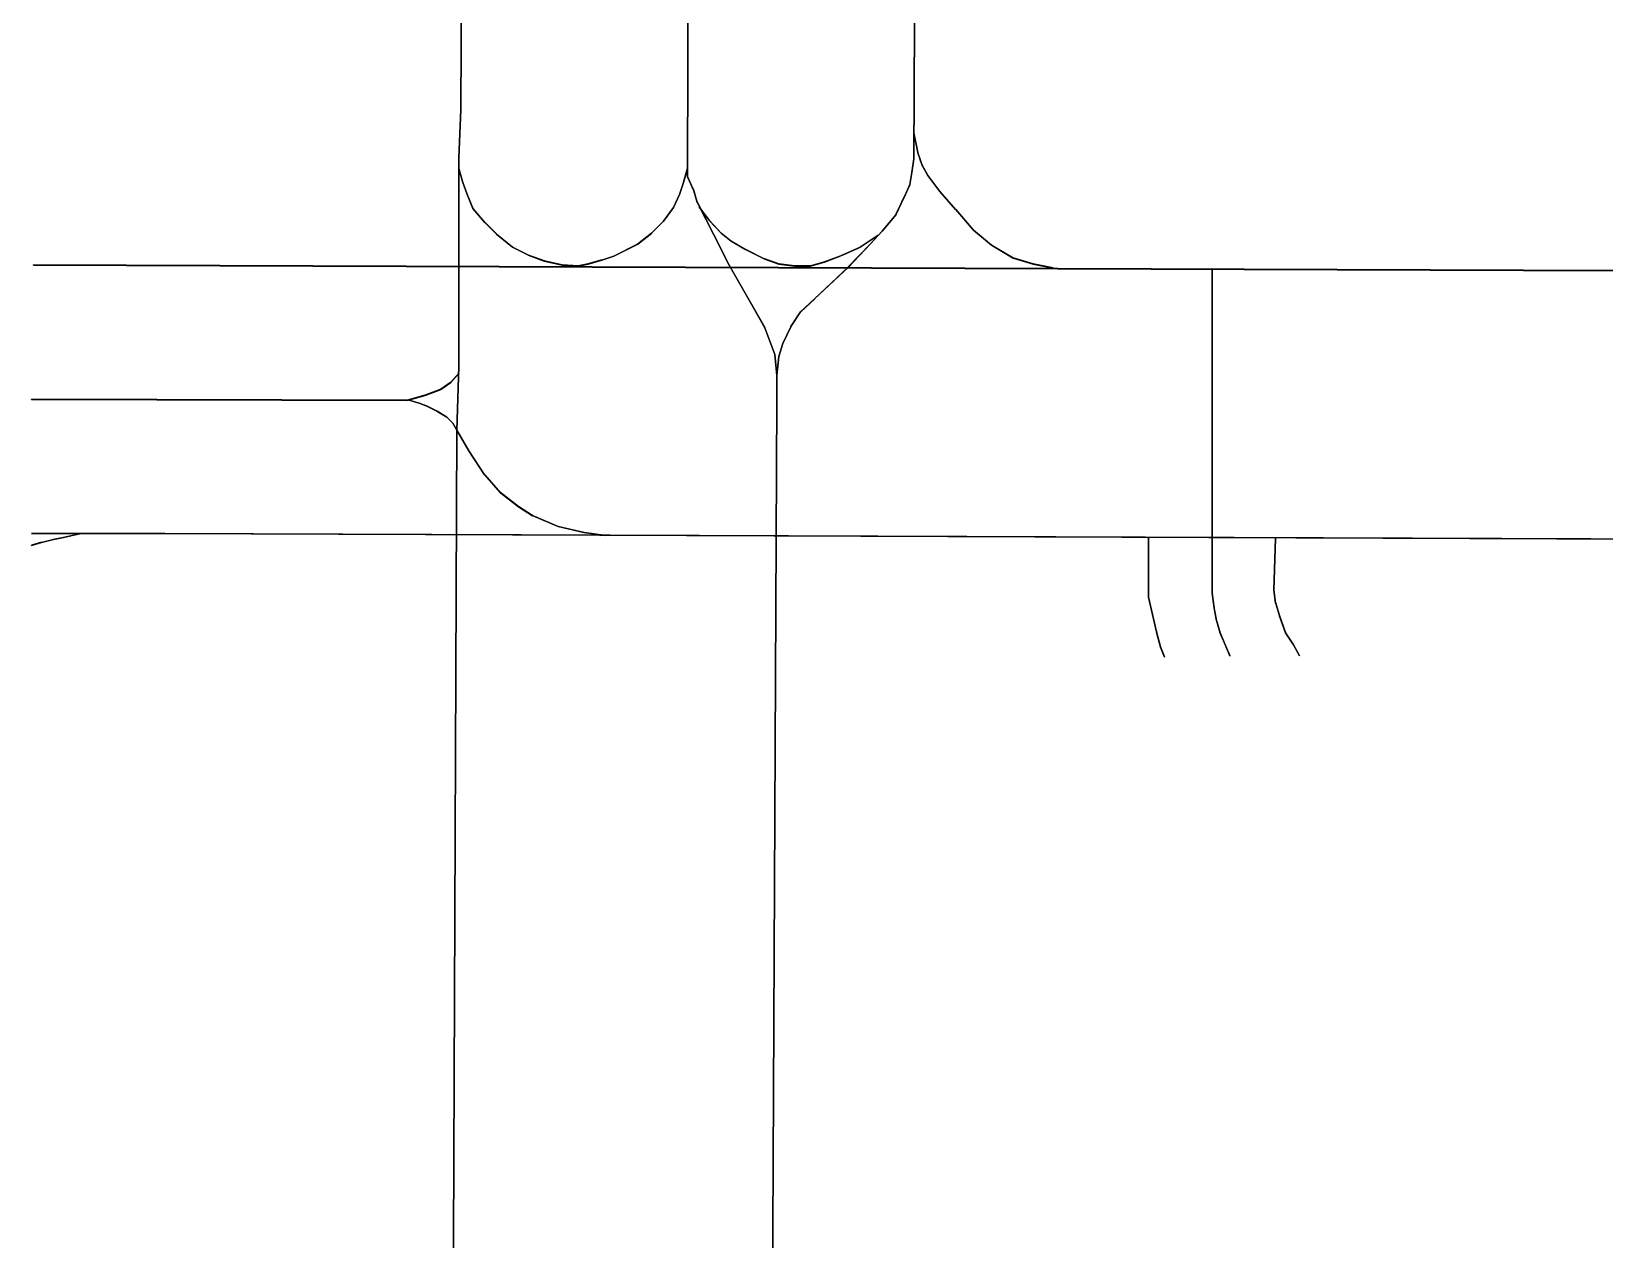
# Model space of a CAD drawing. Extents: x -291248544 to -291003570, y 98625193 to 98746984.
# Drawn here: x -291151360 to -291133244, y 98719171 to 98733077 of the extents above; entities that cross this region are included whole.
import ezdxf

# ---------------------------------------------------------------- set-up
doc = ezdxf.new("R2010")
doc.units = 0

msp = doc.modelspace()

# ---------------------------------------------------------------- linework, layer by layer
at = {"layer": 'mg_to_dxf', "color": 2}
for points in [[(-291146347.05, 98745803.33), (-291146348.04, 98745804.34), (-291146416.71, 98732173.44), (-291146415.71, 98732174.42)], [(-291146415.71, 98732174.42), (-291146414.71, 98732173.4), (-291146346.04, 98745804.33), (-291146347.05, 98745803.33)], [(-291143760.68, 98745757.56), (-291143761.68, 98745758.56), (-291143807.46, 98731498.22), (-291143806.46, 98731499.22)], [(-291143806.46, 98731499.22), (-291143805.46, 98731498.22), (-291143759.68, 98745758.55), (-291143760.68, 98745757.56)], [(-291141128.54, 98745631.67), (-291141129.54, 98745632.67), (-291141198.21, 98731612.73), (-291141197.2, 98731613.66)], [(-291141197.2, 98731613.66), (-291141196.21, 98731612.58), (-291141127.54, 98745632.67), (-291141128.54, 98745631.67)], [(-291146415.73, 98732173.42), (-291146416.69, 98732174.44), (-291146439.62, 98731624.12), (-291146438.58, 98731625.1)], [(-291146438.58, 98731625.1), (-291146437.62, 98731624.08), (-291146414.69, 98732174.4), (-291146415.73, 98732173.42)], [(-291146415.71, 98732174.42), (-291146416.71, 98732173.44), (-291146414.71, 98732173.4), (-291146415.71, 98732174.42)], [(-291146415.73, 98732173.42), (-291146414.69, 98732174.4), (-291146416.69, 98732174.44), (-291146415.73, 98732173.42)], [(-291141197.11, 98731910.22), (-291141196.32, 98731911.39), (-291141198.28, 98731911), (-291141197.11, 98731910.22)], [(-291141197.11, 98731910.22), (-291141198.28, 98731911), (-291141152.3, 98731681.08), (-291141151.53, 98731682.31)], [(-291141151.53, 98731682.31), (-291141150.36, 98731681.59), (-291141196.32, 98731911.39), (-291141197.11, 98731910.22)], [(-291146438.58, 98731625.1), (-291146439.62, 98731624.12), (-291146437.62, 98731624.08), (-291146438.58, 98731625.1)], [(-291146438.6, 98731624.1), (-291146439.6, 98731625.12), (-291146439.6, 98729220.86), (-291146438.6, 98729221.84)], [(-291146438.6, 98731624.1), (-291146437.6, 98731625.08), (-291146439.6, 98731625.12), (-291146438.6, 98731624.1)], [(-291146438.6, 98729221.84), (-291146437.6, 98729220.83), (-291146437.6, 98731625.08), (-291146438.6, 98731624.1)], [(-291141151.27, 98731681.35), (-291141150.62, 98731682.56), (-291141152.56, 98731682.04), (-291141151.27, 98731681.35)], [(-291141151.27, 98731681.35), (-291141152.56, 98731682.04), (-291141129.33, 98731612.37), (-291141128.7, 98731613.63)], [(-291141151.53, 98731682.31), (-291141152.3, 98731681.08), (-291141150.36, 98731681.59), (-291141151.53, 98731682.31)], [(-291141128.7, 98731613.63), (-291141127.43, 98731613), (-291141150.62, 98731682.56), (-291141151.27, 98731681.35)], [(-291146438.46, 98731498.24), (-291146437.77, 98731499.47), (-291146439.7, 98731498.92), (-291146438.46, 98731498.24)], [(-291146438.46, 98731498.24), (-291146439.7, 98731498.92), (-291146393.64, 98731337.71), (-291146392.96, 98731338.98)], [(-291146392.96, 98731338.98), (-291146391.73, 98731338.33), (-291146437.77, 98731499.47), (-291146438.46, 98731498.24)], [(-291143806.59, 98731498.24), (-291143807.28, 98731499.47), (-291143853.33, 98731338.32), (-291143852.1, 98731338.98)], [(-291143852.1, 98731338.98), (-291143851.42, 98731337.72), (-291143805.36, 98731498.92), (-291143806.59, 98731498.24)], [(-291143806.46, 98731499.22), (-291143807.46, 98731498.22), (-291143805.46, 98731498.22), (-291143806.46, 98731499.22)], [(-291143806.46, 98731498.22), (-291143807.46, 98731499.22), (-291143807.46, 98731406.43), (-291143806.46, 98731407.68)], [(-291143806.46, 98731498.22), (-291143805.46, 98731499.22), (-291143807.46, 98731499.22), (-291143806.46, 98731498.22)], [(-291143806.59, 98731498.24), (-291143805.36, 98731498.92), (-291143807.28, 98731499.47), (-291143806.59, 98731498.24)], [(-291143806.46, 98731407.68), (-291143805.46, 98731406.87), (-291143805.46, 98731499.22), (-291143806.46, 98731498.22)], [(-291141220.17, 98731452.45), (-291141221, 98731453.59), (-291141244.03, 98731315.41), (-291141242.9, 98731316.11)], [(-291141242.9, 98731316.11), (-291141242.1, 98731314.82), (-291141219.02, 98731453.28), (-291141220.17, 98731452.45)], [(-291141197.28, 98731612.66), (-291141198.13, 98731613.73), (-291141221.15, 98731452.6), (-291141220.02, 98731453.44)], [(-291141220.02, 98731453.44), (-291141221.15, 98731452.6), (-291141219.18, 98731452.29), (-291141220.02, 98731453.44)], [(-291141220.17, 98731452.45), (-291141219.02, 98731453.28), (-291141221, 98731453.59), (-291141220.17, 98731452.45)], [(-291141220.02, 98731453.44), (-291141219.18, 98731452.29), (-291141196.13, 98731613.58), (-291141197.28, 98731612.66)], [(-291141197.2, 98731613.66), (-291141198.21, 98731612.73), (-291141196.21, 98731612.58), (-291141197.2, 98731613.66)], [(-291141197.28, 98731612.66), (-291141196.13, 98731613.58), (-291141198.13, 98731613.73), (-291141197.28, 98731612.66)], [(-291141128.38, 98731612.68), (-291141127.75, 98731613.95), (-291141129.65, 98731613.32), (-291141128.38, 98731612.68)], [(-291141128.38, 98731612.68), (-291141129.65, 98731613.32), (-291141106.41, 98731543.62), (-291141105.81, 98731544.97)], [(-291141128.7, 98731613.63), (-291141129.33, 98731612.37), (-291141127.43, 98731613), (-291141128.7, 98731613.63)], [(-291141105.81, 98731544.97), (-291141104.57, 98731544.42), (-291141127.75, 98731613.95), (-291141128.38, 98731612.68)], [(-291141105.41, 98731544.05), (-291141104.97, 98731545.34), (-291141106.81, 98731544.53), (-291141105.41, 98731544.05)], [(-291141105.41, 98731544.05), (-291141106.81, 98731544.53), (-291141037.59, 98731417.63), (-291141037.23, 98731419.05)], [(-291141105.81, 98731544.97), (-291141106.41, 98731543.62), (-291141104.57, 98731544.42), (-291141105.81, 98731544.97)], [(-291141037.23, 98731419.05), (-291141035.9, 98731418.71), (-291141104.97, 98731545.34), (-291141105.41, 98731544.05)], [(-291146392.65, 98731338.03), (-291146392.04, 98731339.28), (-291146393.95, 98731338.66), (-291146392.65, 98731338.03)], [(-291146392.65, 98731338.03), (-291146393.95, 98731338.66), (-291146347.81, 98731211.79), (-291146347.22, 98731213.09)], [(-291146392.96, 98731338.98), (-291146393.64, 98731337.71), (-291146391.73, 98731338.33), (-291146392.96, 98731338.98)], [(-291146347.22, 98731213.09), (-291146345.94, 98731212.5), (-291146392.04, 98731339.28), (-291146392.65, 98731338.03)], [(-291143852.39, 98731338.03), (-291143853.03, 98731339.27), (-291143899.1, 98731201.07), (-291143897.85, 98731201.65)], [(-291143897.85, 98731201.65), (-291143897.24, 98731200.33), (-291143851.12, 98731338.68), (-291143852.39, 98731338.03)], [(-291143852.1, 98731338.98), (-291143853.33, 98731338.32), (-291143851.42, 98731337.72), (-291143852.1, 98731338.98)], [(-291143852.39, 98731338.03), (-291143851.12, 98731338.68), (-291143853.03, 98731339.27), (-291143852.39, 98731338.03)], [(-291143806.24, 98731406.7), (-291143805.67, 98731407.85), (-291143807.67, 98731407.41), (-291143806.24, 98731406.7)], [(-291143806.24, 98731406.7), (-291143807.67, 98731407.41), (-291143738.52, 98731257.58), (-291143738, 98731258.85)], [(-291143806.46, 98731407.68), (-291143807.46, 98731406.43), (-291143805.46, 98731406.87), (-291143806.46, 98731407.68)], [(-291143738, 98731258.85), (-291143736.65, 98731258.3), (-291143805.67, 98731407.85), (-291143806.24, 98731406.7)], [(-291143737.65, 98731257.91), (-291143737, 98731259.23), (-291143738.88, 98731258.51), (-291143737.65, 98731257.91)], [(-291143737.65, 98731257.91), (-291143738.88, 98731258.51), (-291143692.8, 98731108.76), (-291143692.16, 98731110.1)], [(-291143738, 98731258.85), (-291143738.52, 98731257.58), (-291143736.65, 98731258.3), (-291143738, 98731258.85)], [(-291143692.16, 98731110.1), (-291143690.94, 98731109.52), (-291143737, 98731259.23), (-291143737.65, 98731257.91)], [(-291141243.19, 98731315.15), (-291141243.73, 98731316.37), (-291141312.76, 98731166.81), (-291141311.44, 98731167.29)], [(-291141311.44, 98731167.29), (-291141310.95, 98731165.96), (-291141241.81, 98731315.77), (-291141243.19, 98731315.15)], [(-291141242.9, 98731316.11), (-291141244.03, 98731315.41), (-291141242.1, 98731314.82), (-291141242.9, 98731316.11)], [(-291141243.19, 98731315.15), (-291141241.81, 98731315.77), (-291141243.73, 98731316.37), (-291141243.19, 98731315.15)], [(-291141036.69, 98731418.21), (-291141036.44, 98731419.55), (-291141038.13, 98731418.47), (-291141036.69, 98731418.21)], [(-291141036.69, 98731418.21), (-291141038.13, 98731418.47), (-291140900.13, 98731234.47), (-291140899.96, 98731235.9)], [(-291141037.23, 98731419.05), (-291141037.59, 98731417.63), (-291141035.9, 98731418.71), (-291141037.23, 98731419.05)], [(-291140899.96, 98731235.9), (-291140898.58, 98731235.74), (-291141036.44, 98731419.55), (-291141036.69, 98731418.21)], [(-291146346.86, 98731212.15), (-291146346.3, 98731213.44), (-291146348.17, 98731212.72), (-291146346.86, 98731212.15)], [(-291146346.86, 98731212.15), (-291146348.17, 98731212.72), (-291146279.06, 98731039.96), (-291146278.57, 98731041.43)], [(-291146347.22, 98731213.09), (-291146347.81, 98731211.79), (-291146345.94, 98731212.5), (-291146347.22, 98731213.09)], [(-291146278.57, 98731041.43), (-291146277.33, 98731041.01), (-291146346.3, 98731213.44), (-291146346.86, 98731212.15)], [(-291143898.22, 98731200.72), (-291143898.73, 98731202), (-291143967.75, 98731052.45), (-291143966.46, 98731052.85)], [(-291143966.46, 98731052.85), (-291143966.02, 98731051.44), (-291143896.87, 98731201.26), (-291143898.22, 98731200.72)], [(-291143897.85, 98731201.65), (-291143899.1, 98731201.07), (-291143897.24, 98731200.33), (-291143897.85, 98731201.65)], [(-291143898.22, 98731200.72), (-291143896.87, 98731201.26), (-291143898.73, 98731202), (-291143898.22, 98731200.72)], [(-291143691.79, 98731109.17), (-291143691.31, 98731110.44), (-291143693.17, 98731109.69), (-291143691.79, 98731109.17)], [(-291143691.79, 98731109.17), (-291143693.17, 98731109.69), (-291143326.46, 98730387.72), (-291143326.03, 98730389.09)], [(-291143692.16, 98731110.1), (-291143692.8, 98731108.76), (-291143690.94, 98731109.52), (-291143692.16, 98731110.1)], [(-291143326.03, 98730389.09), (-291143324.7, 98730388.67), (-291143691.31, 98731110.44), (-291143691.79, 98731109.17)], [(-291141311.86, 98731166.39), (-291141312.34, 98731167.71), (-291141404.26, 98730972.37), (-291141402.98, 98730972.75)], [(-291141402.98, 98730972.75), (-291141402.56, 98730971.3), (-291141310.53, 98731166.87), (-291141311.86, 98731166.39)], [(-291141311.44, 98731167.29), (-291141312.76, 98731166.81), (-291141310.95, 98731165.96), (-291141311.44, 98731167.29)], [(-291141311.86, 98731166.39), (-291141310.53, 98731166.87), (-291141312.34, 98731167.71), (-291141311.86, 98731166.39)], [(-291140899.33, 98731235.13), (-291140899.22, 98731236.51), (-291140900.77, 98731235.24), (-291140899.33, 98731235.13)], [(-291140899.33, 98731235.13), (-291140900.77, 98731235.24), (-291140716.97, 98731028.48), (-291140716.88, 98731029.88)], [(-291140899.96, 98731235.9), (-291140900.13, 98731234.47), (-291140898.58, 98731235.74), (-291140899.96, 98731235.9)], [(-291140716.88, 98731029.88), (-291140715.47, 98731029.79), (-291140899.22, 98731236.51), (-291140899.33, 98731235.13)], [(-291146278.05, 98731040.57), (-291146277.84, 98731041.86), (-291146279.58, 98731040.81), (-291146278.05, 98731040.57)], [(-291146278.05, 98731040.57), (-291146279.58, 98731040.81), (-291146141.46, 98730879.68), (-291146141.38, 98730881.12)], [(-291146278.57, 98731041.43), (-291146279.06, 98731039.96), (-291146277.33, 98731041.01), (-291146278.57, 98731041.43)], [(-291146141.38, 98730881.12), (-291146139.99, 98730881.04), (-291146277.84, 98731041.86), (-291146278.05, 98731040.57)], [(-291144081.47, 98730891.83), (-291144081.53, 98730893.18), (-291144219.46, 98730755.25), (-291144218.09, 98730755.21)], [(-291144218.09, 98730755.21), (-291144218.13, 98730753.75), (-291144080, 98730891.89), (-291144081.47, 98730891.83)], [(-291143966.97, 98731051.99), (-291143967.25, 98731053.31), (-291144082.17, 98730892.42), (-291144080.82, 98730892.59)], [(-291144080.82, 98730892.59), (-291144082.17, 98730892.42), (-291144080.64, 98730891.12), (-291144080.82, 98730892.59)], [(-291144081.47, 98730891.83), (-291144080, 98730891.89), (-291144081.53, 98730893.18), (-291144081.47, 98730891.83)], [(-291144080.82, 98730892.59), (-291144080.64, 98730891.12), (-291143965.51, 98731052.3), (-291143966.97, 98731051.99)], [(-291143966.46, 98731052.85), (-291143967.75, 98731052.45), (-291143966.02, 98731051.44), (-291143966.46, 98731052.85)], [(-291143966.97, 98731051.99), (-291143965.51, 98731052.3), (-291143967.25, 98731053.31), (-291143966.97, 98731051.99)], [(-291143668.82, 98731052), (-291143668.64, 98731053.4), (-291143670.23, 98731052.19), (-291143668.82, 98731052)], [(-291143668.82, 98731052), (-291143670.23, 98731052.19), (-291143555.15, 98730902.58), (-291143554.99, 98730904.02)], [(-291143554.99, 98730904.02), (-291143553.62, 98730903.87), (-291143668.64, 98731053.4), (-291143668.82, 98731052)], [(-291143554.35, 98730903.26), (-291143554.26, 98730904.64), (-291143555.79, 98730903.35), (-291143554.35, 98730903.26)], [(-291143554.35, 98730903.26), (-291143555.79, 98730903.35), (-291143417.7, 98730753.75), (-291143417.7, 98730755.22)], [(-291143554.99, 98730904.02), (-291143555.15, 98730902.58), (-291143553.62, 98730903.87), (-291143554.99, 98730904.02)], [(-291143417.7, 98730755.22), (-291143416.33, 98730755.22), (-291143554.26, 98730904.64), (-291143554.35, 98730903.26)], [(-291141403.52, 98730971.9), (-291141403.73, 98730973.22), (-291141564.49, 98730778.01), (-291141563.1, 98730778.13)], [(-291141563.1, 98730778.13), (-291141562.98, 98730776.7), (-291141402.03, 98730972.14), (-291141403.52, 98730971.9)], [(-291141402.98, 98730972.75), (-291141404.26, 98730972.37), (-291141402.56, 98730971.3), (-291141402.98, 98730972.75)], [(-291141403.52, 98730971.9), (-291141402.03, 98730972.14), (-291141403.73, 98730973.22), (-291141403.52, 98730971.9)], [(-291140716.23, 98731029.13), (-291140716.12, 98731030.55), (-291140717.63, 98731029.23), (-291140716.23, 98731029.13)], [(-291140716.23, 98731029.13), (-291140717.63, 98731029.23), (-291140510.94, 98730788.09), (-291140510.89, 98730789.57)], [(-291140716.88, 98731029.88), (-291140716.97, 98731028.48), (-291140715.47, 98731029.79), (-291140716.88, 98731029.88)], [(-291140510.89, 98730789.57), (-291140509.53, 98730789.52), (-291140716.12, 98731030.55), (-291140716.23, 98731029.13)], [(-291146140.7, 98730880.38), (-291146140.67, 98730881.77), (-291146142.14, 98730880.41), (-291146140.7, 98730880.38)], [(-291146140.7, 98730880.38), (-291146142.14, 98730880.41), (-291146004.04, 98730742.31), (-291146004.08, 98730743.76)], [(-291146141.38, 98730881.12), (-291146141.46, 98730879.68), (-291146139.99, 98730881.04), (-291146141.38, 98730881.12)], [(-291146004.08, 98730743.76), (-291146002.7, 98730743.8), (-291146140.67, 98730881.77), (-291146140.7, 98730880.38)], [(-291146003.33, 98730743.09), (-291146003.44, 98730744.47), (-291146004.78, 98730742.98), (-291146003.33, 98730743.09)], [(-291146003.33, 98730743.09), (-291146004.78, 98730742.98), (-291145820.77, 98730593.47), (-291145821.01, 98730594.95)], [(-291146004.08, 98730743.76), (-291146004.04, 98730742.31), (-291146002.7, 98730743.8), (-291146004.08, 98730743.76)], [(-291145821.01, 98730594.95), (-291145819.68, 98730595.16), (-291146003.44, 98730744.47), (-291146003.33, 98730743.09)], [(-291144218.84, 98730754.54), (-291144218.72, 98730755.91), (-291144379.6, 98730629.51), (-291144378.27, 98730629.28)], [(-291144378.27, 98730629.28), (-291144378.52, 98730627.81), (-291144217.39, 98730754.41), (-291144218.84, 98730754.54)], [(-291144218.09, 98730755.21), (-291144219.46, 98730755.25), (-291144218.13, 98730753.75), (-291144218.09, 98730755.21)], [(-291144218.84, 98730754.54), (-291144217.39, 98730754.41), (-291144218.72, 98730755.91), (-291144218.84, 98730754.54)], [(-291143416.97, 98730754.54), (-291143417.07, 98730755.9), (-291143418.43, 98730754.43), (-291143416.97, 98730754.54)], [(-291143416.97, 98730754.54), (-291143418.43, 98730754.43), (-291143303.09, 98730662.16), (-291143303.31, 98730663.61)], [(-291143417.7, 98730755.22), (-291143417.7, 98730753.75), (-291143416.33, 98730755.22), (-291143417.7, 98730755.22)], [(-291143303.31, 98730663.61), (-291143301.96, 98730663.82), (-291143417.07, 98730755.9), (-291143416.97, 98730754.54)], [(-291141609.61, 98730731.69), (-291141609.33, 98730733.07), (-291141816.09, 98730595.24), (-291141814.77, 98730594.91)], [(-291141814.77, 98730594.91), (-291141815.12, 98730593.48), (-291141608.22, 98730731.41), (-291141609.61, 98730731.69)], [(-291141563.75, 98730777.37), (-291141563.83, 98730778.77), (-291141701.81, 98730629.28), (-291141700.41, 98730629.33)], [(-291141700.41, 98730629.33), (-291141700.36, 98730627.92), (-291141562.32, 98730777.45), (-291141563.75, 98730777.37)], [(-291141609.61, 98730731.69), (-291141608.22, 98730731.41), (-291141609.33, 98730733.07), (-291141609.61, 98730731.69)], [(-291141563.1, 98730778.13), (-291141564.49, 98730778.01), (-291141562.98, 98730776.7), (-291141563.1, 98730778.13)], [(-291141563.75, 98730777.37), (-291141562.32, 98730777.45), (-291141563.83, 98730778.77), (-291141563.75, 98730777.37)], [(-291140510.17, 98730788.86), (-291140510.24, 98730790.22), (-291140511.65, 98730788.79), (-291140510.17, 98730788.86)], [(-291140510.17, 98730788.86), (-291140511.65, 98730788.79), (-291140304.76, 98730616.38), (-291140304.95, 98730617.84)], [(-291140510.89, 98730789.57), (-291140510.94, 98730788.09), (-291140509.53, 98730789.52), (-291140510.89, 98730789.57)], [(-291140304.95, 98730617.84), (-291140303.6, 98730618.02), (-291140510.24, 98730790.22), (-291140510.17, 98730788.86)], [(-291145820.17, 98730594.41), (-291145820.52, 98730595.71), (-291145821.61, 98730594.01), (-291145820.17, 98730594.41)], [(-291145820.17, 98730594.41), (-291145821.61, 98730594.01), (-291145637.46, 98730501.94), (-291145637.96, 98730503.31)], [(-291145821.01, 98730594.95), (-291145820.77, 98730593.47), (-291145819.68, 98730595.16), (-291145821.01, 98730594.95)], [(-291145637.96, 98730503.31), (-291145636.66, 98730503.78), (-291145820.52, 98730595.71), (-291145820.17, 98730594.41)], [(-291144379.11, 98730628.74), (-291144378.75, 98730630.04), (-291144654.15, 98730492.34), (-291144652.87, 98730491.86)], [(-291144652.87, 98730491.86), (-291144653.39, 98730490.49), (-291144377.67, 98730628.34), (-291144379.11, 98730628.74)], [(-291144378.27, 98730629.28), (-291144379.6, 98730629.51), (-291144378.52, 98730627.81), (-291144378.27, 98730629.28)], [(-291144378.7, 98730628.95), (-291144379.16, 98730629.84), (-291144378.75, 98730630.05), (-291144379.11, 98730628.74)], [(-291144378.7, 98730628.95), (-291144379.16, 98730629.84), (-291144378.57, 98730627.89), (-291144378.22, 98730629.2)], [(-291144379.11, 98730628.74), (-291144377.68, 98730628.35), (-291144378.75, 98730630.05), (-291144379.11, 98730628.74)], [(-291144379.11, 98730628.74), (-291144377.67, 98730628.34), (-291144378.75, 98730630.04), (-291144379.11, 98730628.74)], [(-291144378.22, 98730629.2), (-291144378.57, 98730627.89), (-291144377.68, 98730628.35), (-291144379.11, 98730628.74)], [(-291143302.48, 98730663.05), (-291143302.79, 98730664.38), (-291143303.92, 98730662.72), (-291143302.48, 98730663.05)], [(-291143302.48, 98730663.05), (-291143303.92, 98730662.72), (-291143142.74, 98730570.62), (-291143143.13, 98730571.99)], [(-291143303.31, 98730663.61), (-291143303.09, 98730662.16), (-291143301.96, 98730663.82), (-291143303.31, 98730663.61)], [(-291143143.13, 98730571.99), (-291143141.79, 98730572.38), (-291143302.79, 98730664.38), (-291143302.48, 98730663.05)], [(-291143142.25, 98730571.52), (-291143142.68, 98730572.85), (-291143143.62, 98730571.09), (-291143142.25, 98730571.52)], [(-291143142.25, 98730571.52), (-291143143.62, 98730571.09), (-291142913.76, 98730456.16), (-291142914.27, 98730457.53)], [(-291143143.13, 98730571.99), (-291143142.74, 98730570.62), (-291143141.79, 98730572.38), (-291143143.13, 98730571.99)], [(-291142914.27, 98730457.53), (-291142912.98, 98730458), (-291143142.68, 98730572.85), (-291143142.25, 98730571.52)], [(-291141815.64, 98730594.43), (-291141815.21, 98730595.72), (-291142022.02, 98730503.8), (-291142020.72, 98730503.29)], [(-291142020.72, 98730503.29), (-291142021.25, 98730501.96), (-291141814.24, 98730593.96), (-291141815.64, 98730594.43)], [(-291141701.09, 98730628.61), (-291141701.13, 98730630.01), (-291141953.56, 98730366.1), (-291141952.17, 98730366.11)], [(-291141952.17, 98730366.11), (-291141952.16, 98730364.68), (-291141699.67, 98730628.64), (-291141701.09, 98730628.61)], [(-291141814.77, 98730594.91), (-291141816.09, 98730595.24), (-291141815.12, 98730593.48), (-291141814.77, 98730594.91)], [(-291141815.64, 98730594.43), (-291141814.24, 98730593.96), (-291141815.21, 98730595.72), (-291141815.64, 98730594.43)], [(-291141700.41, 98730629.33), (-291141701.81, 98730629.28), (-291141700.36, 98730627.92), (-291141700.41, 98730629.33)], [(-291141701.09, 98730628.61), (-291141699.67, 98730628.64), (-291141701.13, 98730630.01), (-291141701.09, 98730628.61)], [(-291140304.13, 98730617.27), (-291140304.42, 98730618.6), (-291140305.58, 98730616.96), (-291140304.13, 98730617.27)], [(-291140304.13, 98730617.27), (-291140305.58, 98730616.96), (-291140052.77, 98730467.57), (-291140053.23, 98730469.01)], [(-291140304.95, 98730617.84), (-291140304.76, 98730616.38), (-291140303.6, 98730618.02), (-291140304.95, 98730617.84)], [(-291140053.23, 98730469.01), (-291140051.96, 98730469.42), (-291140304.42, 98730618.6), (-291140304.13, 98730617.27)], [(-291151336.17, 98730388.64), (-291151337.17, 98730389.64), (-291151337.17, 98730387.64), (-291151336.17, 98730388.64)], [(-291106293.22, 98730228.43), (-291106292.22, 98730229.42), (-291151337.17, 98730389.64), (-291151336.17, 98730388.64)], [(-291151336.17, 98730388.64), (-291151337.17, 98730387.64), (-291106292.23, 98730227.42), (-291106293.22, 98730228.43)], [(-291145637.04, 98730502.91), (-291145637.58, 98730504.18), (-291145638.38, 98730502.34), (-291145637.04, 98730502.91)], [(-291145637.04, 98730502.91), (-291145638.38, 98730502.34), (-291145454.22, 98730433.28), (-291145454.88, 98730434.59)], [(-291145637.96, 98730503.31), (-291145637.46, 98730501.94), (-291145636.66, 98730503.78), (-291145637.96, 98730503.31)], [(-291145454.88, 98730434.59), (-291145453.65, 98730435.2), (-291145637.58, 98730504.18), (-291145637.04, 98730502.91)], [(-291145453.92, 98730434.31), (-291145454.61, 98730435.49), (-291145455.18, 98730433.57), (-291145453.92, 98730434.31)], [(-291145453.92, 98730434.31), (-291145455.18, 98730433.57), (-291145248.06, 98730387.54), (-291145248.9, 98730388.75)], [(-291145454.88, 98730434.59), (-291145454.22, 98730433.28), (-291145453.65, 98730435.2), (-291145454.88, 98730434.59)], [(-291145248.9, 98730388.75), (-291145247.78, 98730389.53), (-291145454.61, 98730435.49), (-291145453.92, 98730434.31)], [(-291145247.91, 98730388.61), (-291145248.77, 98730389.67), (-291145249.05, 98730387.68), (-291145247.91, 98730388.61)], [(-291145247.91, 98730388.61), (-291145249.05, 98730387.68), (-291145064.74, 98730376.16), (-291145065.81, 98730377.23)], [(-291145248.9, 98730388.75), (-291145248.06, 98730387.54), (-291145247.78, 98730389.53), (-291145248.9, 98730388.75)], [(-291145065.81, 98730377.23), (-291145064.87, 98730378.17), (-291145248.77, 98730389.67), (-291145247.91, 98730388.61)], [(-291144951.36, 98730399.99), (-291144950.61, 98730401.16), (-291145065.87, 98730378.1), (-291145064.81, 98730377.3)], [(-291145064.81, 98730377.3), (-291145065.87, 98730378.1), (-291145065.73, 98730376.09), (-291145064.81, 98730377.3)], [(-291145065.81, 98730377.23), (-291145064.74, 98730376.16), (-291145064.87, 98730378.17), (-291145065.81, 98730377.23)], [(-291145064.81, 98730377.3), (-291145065.73, 98730376.09), (-291144950.14, 98730399.21), (-291144951.36, 98730399.99)], [(-291144791.13, 98730445.72), (-291144790.46, 98730446.95), (-291144951.58, 98730400.92), (-291144950.39, 98730400.22)], [(-291144950.39, 98730400.22), (-291144951.58, 98730400.92), (-291144951.11, 98730398.98), (-291144950.39, 98730400.22)], [(-291144951.36, 98730399.99), (-291144950.14, 98730399.21), (-291144950.61, 98730401.16), (-291144951.36, 98730399.99)], [(-291144950.39, 98730400.22), (-291144951.11, 98730398.98), (-291144789.87, 98730445.04), (-291144791.13, 98730445.72)], [(-291144653.8, 98730491.48), (-291144653.23, 98730492.72), (-291144791.42, 98730446.66), (-291144790.17, 98730446.02)], [(-291144790.17, 98730446.02), (-291144791.42, 98730446.66), (-291144790.83, 98730444.75), (-291144790.17, 98730446.02)], [(-291144791.13, 98730445.72), (-291144789.87, 98730445.04), (-291144790.46, 98730446.95), (-291144791.13, 98730445.72)], [(-291144790.17, 98730446.02), (-291144790.83, 98730444.75), (-291144652.46, 98730490.87), (-291144653.8, 98730491.48)], [(-291144652.87, 98730491.86), (-291144654.15, 98730492.34), (-291144653.39, 98730490.49), (-291144652.87, 98730491.86)], [(-291144653.8, 98730491.48), (-291144652.46, 98730490.87), (-291144653.23, 98730492.72), (-291144653.8, 98730491.48)], [(-291143325.56, 98730388.21), (-291143325.17, 98730389.55), (-291143326.93, 98730388.6), (-291143325.56, 98730388.21)], [(-291143325.56, 98730388.21), (-291143326.93, 98730388.6), (-291142914.48, 98729666.8), (-291142914.07, 98729668.1)], [(-291143326.03, 98730389.09), (-291143326.46, 98730387.72), (-291143324.7, 98730388.67), (-291143326.03, 98730389.09)], [(-291142914.07, 98729668.1), (-291142912.66, 98729667.65), (-291143325.17, 98730389.55), (-291143325.56, 98730388.21)], [(-291142913.35, 98730457.14), (-291142913.9, 98730458.4), (-291142914.68, 98730456.55), (-291142913.35, 98730457.14)], [(-291142913.35, 98730457.14), (-291142914.68, 98730456.55), (-291142753.36, 98730398.94), (-291142754.07, 98730400.25)], [(-291142914.27, 98730457.53), (-291142913.76, 98730456.16), (-291142912.98, 98730458), (-291142914.27, 98730457.53)], [(-291142754.07, 98730400.25), (-291142752.89, 98730400.89), (-291142913.9, 98730458.4), (-291142913.35, 98730457.14)], [(-291142753.1, 98730400.02), (-291142753.87, 98730401.13), (-291142754.33, 98730399.17), (-291142753.1, 98730400.02)], [(-291142753.1, 98730400.02), (-291142754.33, 98730399.17), (-291142570.06, 98730376.14), (-291142570.99, 98730377.26)], [(-291142754.07, 98730400.25), (-291142753.36, 98730398.94), (-291142752.89, 98730400.89), (-291142754.07, 98730400.25)], [(-291142570.99, 98730377.26), (-291142569.94, 98730378.14), (-291142753.87, 98730401.13), (-291142753.1, 98730400.02)], [(-291142569.99, 98730377.2), (-291142570.93, 98730378.2), (-291142571.06, 98730376.2), (-291142569.99, 98730377.2)], [(-291142569.99, 98730377.2), (-291142571.06, 98730376.2), (-291142386.75, 98730376.2), (-291142387.9, 98730377.2)], [(-291142570.99, 98730377.26), (-291142570.06, 98730376.14), (-291142569.94, 98730378.14), (-291142570.99, 98730377.26)], [(-291142387.9, 98730377.2), (-291142387.03, 98730378.2), (-291142570.93, 98730378.2), (-291142569.99, 98730377.2)], [(-291142227.65, 98730422.84), (-291142227.01, 98730424.06), (-291142388.02, 98730378.06), (-291142386.9, 98730377.34)], [(-291142386.9, 98730377.34), (-291142388.02, 98730378.06), (-291142387.74, 98730376.06), (-291142386.9, 98730377.34)], [(-291142387.9, 98730377.2), (-291142386.75, 98730376.2), (-291142387.03, 98730378.2), (-291142387.9, 98730377.2)], [(-291142386.9, 98730377.34), (-291142387.74, 98730376.06), (-291142226.37, 98730422.16), (-291142227.65, 98730422.84)], [(-291141952.88, 98730365.41), (-291141952.85, 98730366.81), (-291142342.66, 98729999.93), (-291142341.25, 98729999.88)], [(-291142341.25, 98729999.88), (-291142341.29, 98729998.47), (-291141951.45, 98730365.39), (-291141952.88, 98730365.41)], [(-291142021.65, 98730502.9), (-291142021.1, 98730504.19), (-291142227.96, 98730423.74), (-291142226.71, 98730423.16)], [(-291142226.71, 98730423.16), (-291142227.96, 98730423.74), (-291142227.32, 98730421.84), (-291142226.71, 98730423.16)], [(-291142227.65, 98730422.84), (-291142226.37, 98730422.16), (-291142227.01, 98730424.06), (-291142227.65, 98730422.84)], [(-291142226.71, 98730423.16), (-291142227.32, 98730421.84), (-291142020.33, 98730502.34), (-291142021.65, 98730502.9)], [(-291142020.72, 98730503.29), (-291142022.02, 98730503.8), (-291142021.25, 98730501.96), (-291142020.72, 98730503.29)], [(-291142021.65, 98730502.9), (-291142020.33, 98730502.34), (-291142021.1, 98730504.19), (-291142021.65, 98730502.9)], [(-291141952.17, 98730366.11), (-291141953.56, 98730366.1), (-291141952.16, 98730364.68), (-291141952.17, 98730366.11)], [(-291141952.88, 98730365.41), (-291141951.45, 98730365.39), (-291141952.85, 98730366.81), (-291141952.88, 98730365.41)], [(-291140052.31, 98730468.61), (-291140052.87, 98730469.82), (-291140053.68, 98730467.97), (-291140052.31, 98730468.61)], [(-291140052.31, 98730468.61), (-291140053.68, 98730467.97), (-291139823.68, 98730398.97), (-291139824.39, 98730400.23)], [(-291140053.23, 98730469.01), (-291140052.77, 98730467.57), (-291140051.96, 98730469.42), (-291140053.23, 98730469.01)], [(-291139824.39, 98730400.23), (-291139823.19, 98730400.91), (-291140052.87, 98730469.82), (-291140052.31, 98730468.61)], [(-291139823.42, 98730399.99), (-291139824.16, 98730401.15), (-291139824.65, 98730399.21), (-291139823.42, 98730399.99)], [(-291139823.42, 98730399.99), (-291139824.65, 98730399.21), (-291139594.74, 98730353.23), (-291139595.52, 98730354.41)], [(-291139824.39, 98730400.23), (-291139823.68, 98730398.97), (-291139823.19, 98730400.91), (-291139824.39, 98730400.23)], [(-291139595.52, 98730354.41), (-291139594.35, 98730355.19), (-291139824.16, 98730401.15), (-291139823.42, 98730399.99)], [(-291139595.52, 98730354.41), (-291139594.74, 98730353.23), (-291139594.35, 98730355.19), (-291139595.52, 98730354.41)], [(-291137763.98, 98730342.36), (-291137764.98, 98730343.36), (-291137764.98, 98728545.64), (-291137763.98, 98728546.64)], [(-291137763.98, 98730342.36), (-291137762.98, 98730343.36), (-291137764.98, 98730343.36), (-291137763.98, 98730342.36)], [(-291137763.98, 98728546.64), (-291137762.98, 98728545.64), (-291137762.98, 98730343.36), (-291137763.98, 98730342.36)], [(-291142341.98, 98729999.2), (-291142341.93, 98730000.61), (-291142502.97, 98729851.08), (-291142501.46, 98729851.11)], [(-291142501.46, 98729851.11), (-291142501.43, 98729849.77), (-291142340.56, 98729999.15), (-291142341.98, 98729999.2)], [(-291142341.25, 98729999.88), (-291142342.66, 98729999.93), (-291142341.29, 98729998.47), (-291142341.25, 98729999.88)], [(-291142341.98, 98729999.2), (-291142340.56, 98729999.15), (-291142341.93, 98730000.61), (-291142341.98, 98729999.2)], [(-291142502.11, 98729850.35), (-291142502.32, 98729851.84), (-291142617.42, 98729679.18), (-291142615.99, 98729679.52)], [(-291142615.99, 98729679.52), (-291142615.68, 98729678.2), (-291142500.79, 98729850.54), (-291142502.11, 98729850.35)], [(-291142501.46, 98729851.11), (-291142502.97, 98729851.08), (-291142501.43, 98729849.77), (-291142501.46, 98729851.11)], [(-291142502.11, 98729850.35), (-291142500.79, 98729850.54), (-291142502.32, 98729851.84), (-291142502.11, 98729850.35)], [(-291142913.64, 98729667.19), (-291142913.08, 98729668.56), (-291142914.9, 98729667.71), (-291142913.64, 98729667.19)], [(-291142913.64, 98729667.19), (-291142914.9, 98729667.71), (-291142800.19, 98729357.98), (-291142799.55, 98729359.15)], [(-291142914.07, 98729668.1), (-291142914.48, 98729666.8), (-291142912.66, 98729667.65), (-291142914.07, 98729668.1)], [(-291142799.55, 98729359.15), (-291142798.22, 98729358.43), (-291142913.08, 98729668.56), (-291142913.64, 98729667.19)], [(-291142616.49, 98729678.65), (-291142616.93, 98729680.05), (-291142708.97, 98729484.47), (-291142707.61, 98729485.01)], [(-291142707.61, 98729485.01), (-291142707.1, 98729483.74), (-291142615.19, 98729679.07), (-291142616.49, 98729678.65)], [(-291142615.99, 98729679.52), (-291142617.42, 98729679.18), (-291142615.68, 98729678.2), (-291142615.99, 98729679.52)], [(-291142616.49, 98729678.65), (-291142615.19, 98729679.07), (-291142616.93, 98729680.05), (-291142616.49, 98729678.65)], [(-291142707.97, 98729484.08), (-291142708.61, 98729485.4), (-291142754.73, 98729335.51), (-291142753.45, 98729336.27)], [(-291142753.45, 98729336.27), (-291142752.76, 98729335.1), (-291142706.74, 98729484.68), (-291142707.97, 98729484.08)], [(-291142707.61, 98729485.01), (-291142708.97, 98729484.47), (-291142707.1, 98729483.74), (-291142707.61, 98729485.01)], [(-291142707.97, 98729484.08), (-291142706.74, 98729484.68), (-291142708.61, 98729485.4), (-291142707.97, 98729484.08)], [(-291142799.33, 98729358.17), (-291142798.44, 98729359.4), (-291142800.41, 98729358.95), (-291142799.33, 98729358.17)], [(-291142799.33, 98729358.17), (-291142800.41, 98729358.95), (-291142777.44, 98729117.8), (-291142776.54, 98729118.85)], [(-291142799.55, 98729359.15), (-291142800.19, 98729357.98), (-291142798.22, 98729358.43), (-291142799.55, 98729359.15)], [(-291142776.54, 98729118.85), (-291142775.44, 98729117.9), (-291142798.44, 98729359.4), (-291142799.33, 98729358.17)], [(-291142753.65, 98729335.29), (-291142754.53, 98729336.49), (-291142777.54, 98729117.95), (-291142776.44, 98729118.84)], [(-291142776.44, 98729118.84), (-291142775.55, 98729117.75), (-291142752.56, 98729336.08), (-291142753.65, 98729335.29)], [(-291142753.45, 98729336.27), (-291142754.73, 98729335.51), (-291142752.76, 98729335.1), (-291142753.45, 98729336.27)], [(-291142753.65, 98729335.29), (-291142752.56, 98729336.08), (-291142754.53, 98729336.49), (-291142753.65, 98729335.29)], [(-291146438.93, 98729140.86), (-291146439.01, 98729142.27), (-291146531.16, 98729038.61), (-291146529.82, 98729038.61)], [(-291146529.82, 98729038.61), (-291146529.82, 98729037.11), (-291146437.52, 98729140.94), (-291146438.93, 98729140.86)], [(-291146438.61, 98729220.84), (-291146439.58, 98729221.86), (-291146462.5, 98728488.44), (-291146461.47, 98728489.42)], [(-291146461.47, 98728489.42), (-291146460.5, 98728488.4), (-291146437.58, 98729221.83), (-291146438.61, 98729220.84)], [(-291146438.6, 98729221.84), (-291146439.6, 98729220.86), (-291146437.6, 98729220.83), (-291146438.6, 98729221.84)], [(-291146438.61, 98729220.84), (-291146437.58, 98729221.83), (-291146439.58, 98729221.86), (-291146438.61, 98729220.84)], [(-291146438.93, 98729140.86), (-291146437.52, 98729140.94), (-291146439.01, 98729142.27), (-291146438.93, 98729140.86)], [(-291142776.44, 98729118.84), (-291142777.54, 98729117.95), (-291142775.55, 98729117.75), (-291142776.44, 98729118.84)], [(-291142776.49, 98729117.85), (-291142775.49, 98729118.9), (-291142777.49, 98729118.8), (-291142776.49, 98729117.85)], [(-291142776.49, 98729117.85), (-291142777.49, 98729118.8), (-291142777.49, 98728831.74), (-291142776.49, 98728832.74)], [(-291142776.54, 98729118.85), (-291142777.44, 98729117.8), (-291142775.44, 98729117.9), (-291142776.54, 98729118.85)], [(-291142776.49, 98728832.74), (-291142775.49, 98728831.74), (-291142775.49, 98729118.9), (-291142776.49, 98729117.85)], [(-291146645.06, 98728957.95), (-291146644.59, 98728959.2), (-291146828.48, 98728890.24), (-291146827.23, 98728889.64)], [(-291146827.23, 98728889.64), (-291146827.86, 98728888.34), (-291146643.65, 98728957.41), (-291146645.06, 98728957.95)], [(-291146530.56, 98729037.95), (-291146530.41, 98729039.28), (-291146645.47, 98728958.73), (-291146644.18, 98728958.42)], [(-291146644.18, 98728958.42), (-291146645.47, 98728958.73), (-291146644.54, 98728956.95), (-291146644.18, 98728958.42)], [(-291146645.06, 98728957.95), (-291146643.65, 98728957.41), (-291146644.59, 98728959.2), (-291146645.06, 98728957.95)], [(-291146644.18, 98728958.42), (-291146644.54, 98728956.95), (-291146529.07, 98729037.78), (-291146530.56, 98729037.95)], [(-291146529.82, 98729038.61), (-291146531.16, 98729038.61), (-291146529.82, 98729037.11), (-291146529.82, 98729038.61)], [(-291146530.56, 98729037.95), (-291146529.07, 98729037.78), (-291146530.41, 98729039.28), (-291146530.56, 98729037.95)], [(-291147034.2, 98728832.25), (-291147033.32, 98728833.24), (-291151360.06, 98728844.69), (-291151359.06, 98728843.69)], [(-291151359.06, 98728843.69), (-291151360.06, 98728844.69), (-291151360.06, 98728842.69), (-291151359.06, 98728843.69)], [(-291151359.06, 98728843.69), (-291151360.06, 98728842.69), (-291147033.05, 98728831.24), (-291147034.2, 98728832.25)], [(-291146828.18, 98728889.33), (-291146827.53, 98728890.55), (-291147034.31, 98728833.11), (-291147033.21, 98728832.38)], [(-291147033.21, 98728832.38), (-291147034.31, 98728833.11), (-291147034.04, 98728831.11), (-291147033.21, 98728832.38)], [(-291147034.2, 98728832.25), (-291147033.05, 98728831.24), (-291147033.32, 98728833.24), (-291147034.2, 98728832.25)], [(-291147033.21, 98728832.38), (-291147034.04, 98728831.11), (-291146826.91, 98728888.65), (-291146828.18, 98728889.33)], [(-291147010.32, 98728832.1), (-291147010.99, 98728833.35), (-291147011.57, 98728831.43), (-291147010.32, 98728832.1)], [(-291147010.32, 98728832.1), (-291147011.57, 98728831.43), (-291146896.2, 98728796.82), (-291146896.84, 98728798.06)], [(-291146896.84, 98728798.06), (-291146895.56, 98728798.72), (-291147010.99, 98728833.35), (-291147010.32, 98728832.1)], [(-291146895.89, 98728797.74), (-291146896.51, 98728799.04), (-291146897.15, 98728797.14), (-291146895.89, 98728797.74)], [(-291146895.89, 98728797.74), (-291146897.15, 98728797.14), (-291146804.74, 98728762.49), (-291146805.28, 98728763.76)], [(-291146896.84, 98728798.06), (-291146896.2, 98728796.82), (-291146895.56, 98728798.72), (-291146896.84, 98728798.06)], [(-291146805.28, 98728763.76), (-291146803.94, 98728764.32), (-291146896.51, 98728799.04), (-291146895.89, 98728797.74)], [(-291146827.23, 98728889.64), (-291146828.48, 98728890.24), (-291146827.86, 98728888.34), (-291146827.23, 98728889.64)], [(-291146828.18, 98728889.33), (-291146826.91, 98728888.65), (-291146827.53, 98728890.55), (-291146828.18, 98728889.33)], [(-291146804.36, 98728763.36), (-291146804.86, 98728764.72), (-291146805.66, 98728762.89), (-291146804.36, 98728763.36)], [(-291146804.36, 98728763.36), (-291146805.66, 98728762.89), (-291146690.4, 98728705.26), (-291146690.82, 98728706.58)], [(-291146805.28, 98728763.76), (-291146804.74, 98728762.49), (-291146803.94, 98728764.32), (-291146805.28, 98728763.76)], [(-291146690.82, 98728706.58), (-291146689.44, 98728707.01), (-291146804.86, 98728764.72), (-291146804.36, 98728763.36)], [(-291142776.49, 98728831.74), (-291142777.49, 98728832.75), (-291142937.71, 98695369.23), (-291142936.7, 98695370.22)], [(-291142936.7, 98695370.22), (-291142935.71, 98695369.21), (-291142775.49, 98728832.74), (-291142776.49, 98728831.74)], [(-291142776.49, 98728831.74), (-291142775.49, 98728832.74), (-291142777.49, 98728832.75), (-291142776.49, 98728831.74)], [(-291142776.49, 98728832.74), (-291142777.49, 98728831.74), (-291142775.49, 98728831.74), (-291142776.49, 98728832.74)], [(-291146689.94, 98728706.1), (-291146690.32, 98728707.49), (-291146691.28, 98728705.74), (-291146689.94, 98728706.1)], [(-291146689.94, 98728706.1), (-291146691.28, 98728705.74), (-291146576.12, 98728636.64), (-291146576.36, 98728637.95)], [(-291146690.82, 98728706.58), (-291146690.4, 98728705.26), (-291146689.44, 98728707.01), (-291146690.82, 98728706.58)], [(-291146576.36, 98728637.95), (-291146574.88, 98728638.23), (-291146690.32, 98728707.49), (-291146689.94, 98728706.1)], [(-291146575.57, 98728637.34), (-291146575.66, 98728638.85), (-291146576.9, 98728637.26), (-291146575.57, 98728637.34)], [(-291146575.57, 98728637.34), (-291146576.9, 98728637.26), (-291146507.71, 98728568.06), (-291146507.62, 98728569.39)], [(-291146576.36, 98728637.95), (-291146576.12, 98728636.64), (-291146574.88, 98728638.23), (-291146576.36, 98728637.95)], [(-291146507.62, 98728569.39), (-291146506.1, 98728569.29), (-291146575.66, 98728638.85), (-291146575.57, 98728637.34)], [(-291146507.01, 98728568.59), (-291146506.71, 98728570.08), (-291146508.32, 98728568.86), (-291146507.01, 98728568.59)], [(-291146507.01, 98728568.59), (-291146508.32, 98728568.86), (-291146462.11, 98728487.99), (-291146461.73, 98728489.36)], [(-291146507.62, 98728569.39), (-291146507.71, 98728568.06), (-291146506.1, 98728569.29), (-291146507.62, 98728569.39)], [(-291146461.73, 98728489.36), (-291146460.37, 98728488.98), (-291146506.71, 98728570.08), (-291146507.01, 98728568.59)], [(-291137763.98, 98728546.64), (-291137764.98, 98728545.64), (-291137762.98, 98728545.64), (-291137763.98, 98728546.64)], [(-291137763.98, 98728545.64), (-291137764.98, 98728546.64), (-291137764.98, 98727252.46), (-291137763.98, 98727253.46)], [(-291137763.98, 98728545.64), (-291137762.98, 98728546.64), (-291137764.98, 98728546.64), (-291137763.98, 98728545.64)], [(-291137763.98, 98727253.46), (-291137762.98, 98727252.46), (-291137762.98, 98728546.64), (-291137763.98, 98728545.64)], [(-291146461.49, 98728488.42), (-291146462.48, 98728489.44), (-291146531.15, 98711711.39), (-291146530.15, 98711712.38)], [(-291146530.15, 98711712.38), (-291146529.15, 98711711.38), (-291146460.48, 98728489.4), (-291146461.49, 98728488.42)], [(-291146461.24, 98728488.49), (-291146460.87, 98728489.85), (-291146462.6, 98728488.86), (-291146461.24, 98728488.49)], [(-291146461.24, 98728488.49), (-291146462.6, 98728488.86), (-291146324.76, 98728247.64), (-291146324.41, 98728249.03)], [(-291146461.47, 98728489.42), (-291146462.5, 98728488.44), (-291146460.5, 98728488.4), (-291146461.47, 98728489.42)], [(-291146461.49, 98728488.42), (-291146460.48, 98728489.4), (-291146462.48, 98728489.44), (-291146461.49, 98728488.42)], [(-291146461.73, 98728489.36), (-291146462.11, 98728487.99), (-291146460.37, 98728488.98), (-291146461.73, 98728489.36)], [(-291146324.41, 98728249.03), (-291146323.06, 98728248.69), (-291146460.87, 98728489.85), (-291146461.24, 98728488.49)], [(-291146323.88, 98728248.18), (-291146323.58, 98728249.54), (-291146325.29, 98728248.49), (-291146323.88, 98728248.18)], [(-291146323.88, 98728248.18), (-291146325.29, 98728248.49), (-291146141.57, 98727972.91), (-291146141.33, 98727974.36)], [(-291146324.41, 98728249.03), (-291146324.76, 98728247.64), (-291146323.06, 98728248.69), (-291146324.41, 98728249.03)], [(-291146141.33, 98727974.36), (-291146139.98, 98727974.13), (-291146323.58, 98728249.54), (-291146323.88, 98728248.18)], [(-291146140.72, 98727973.56), (-291146140.59, 98727974.93), (-291146142.18, 98727973.7), (-291146140.72, 98727973.56)], [(-291146140.72, 98727973.56), (-291146142.18, 98727973.7), (-291145958.3, 98727766.84), (-291145958.28, 98727768.32)], [(-291146141.33, 98727974.36), (-291146141.57, 98727972.91), (-291146139.98, 98727974.13), (-291146141.33, 98727974.36)], [(-291145958.28, 98727768.32), (-291145956.93, 98727768.3), (-291146140.59, 98727974.93), (-291146140.72, 98727973.56)], [(-291145957.55, 98727767.64), (-291145957.66, 98727768.99), (-291145959.03, 98727767.52), (-291145957.55, 98727767.64)], [(-291145957.55, 98727767.64), (-291145959.03, 98727767.52), (-291145752.14, 98727606.6), (-291145752.35, 98727608.03)], [(-291145958.28, 98727768.32), (-291145958.3, 98727766.84), (-291145956.93, 98727768.3), (-291145958.28, 98727768.32)], [(-291145752.35, 98727608.03), (-291145750.98, 98727608.24), (-291145957.66, 98727768.99), (-291145957.55, 98727767.64)], [(-291145751.53, 98727607.46), (-291145751.8, 98727608.81), (-291145752.95, 98727607.18), (-291145751.53, 98727607.46)], [(-291145751.53, 98727607.46), (-291145752.95, 98727607.18), (-291145591.78, 98727503.57), (-291145592.16, 98727505)], [(-291145752.35, 98727608.03), (-291145752.14, 98727606.6), (-291145750.98, 98727608.24), (-291145752.35, 98727608.03)], [(-291145592.16, 98727505), (-291145590.85, 98727505.35), (-291145751.8, 98727608.81), (-291145751.53, 98727607.46)], [(-291145591.27, 98727504.53), (-291145591.73, 98727505.81), (-291145592.67, 98727504.04), (-291145591.27, 98727504.53)], [(-291145591.27, 98727504.53), (-291145592.67, 98727504.04), (-291145294.04, 98727377.69), (-291145294.65, 98727379.04)], [(-291145592.16, 98727505), (-291145591.78, 98727503.57), (-291145590.85, 98727505.35), (-291145592.16, 98727505)], [(-291145294.65, 98727379.04), (-291145293.42, 98727379.6), (-291145591.73, 98727505.81), (-291145591.27, 98727504.53)], [(-291151359.06, 98727298.74), (-291151360.06, 98727299.74), (-291151360.06, 98727297.74), (-291151359.06, 98727298.74)], [(-291149826.55, 98727298.74), (-291149825.55, 98727299.74), (-291151360.06, 98727299.74), (-291151359.06, 98727298.74)], [(-291151359.06, 98727298.74), (-291151360.06, 98727297.74), (-291149825.55, 98727297.74), (-291149826.55, 98727298.74)], [(-291150787.84, 98727298.63), (-291150787.08, 98727299.82), (-291150994.04, 98727253.83), (-291150992.86, 98727253.07)], [(-291150992.86, 98727253.07), (-291150993.63, 98727251.87), (-291150786.65, 98727297.87), (-291150787.84, 98727298.63)], [(-291150787.84, 98727298.63), (-291150786.65, 98727297.87), (-291150787.08, 98727299.82), (-291150787.84, 98727298.63)], [(-291149825.55, 98727298.73), (-291149826.55, 98727299.74), (-291149826.55, 98727297.74), (-291149825.55, 98727298.73)], [(-291107735.18, 98727138.52), (-291107734.18, 98727139.52), (-291149826.55, 98727299.74), (-291149825.55, 98727298.73)], [(-291149826.55, 98727298.74), (-291149825.55, 98727297.74), (-291149825.55, 98727299.74), (-291149826.55, 98727298.74)], [(-291149825.55, 98727298.73), (-291149826.55, 98727297.74), (-291107734.18, 98727137.52), (-291107735.18, 98727138.52)], [(-291145293.7, 98727378.73), (-291145294.37, 98727379.91), (-291145294.99, 98727378), (-291145293.7, 98727378.73)], [(-291145293.7, 98727378.73), (-291145294.99, 98727378), (-291144996.34, 98727309.08), (-291144997.13, 98727310.29)], [(-291145294.65, 98727379.04), (-291145294.04, 98727377.69), (-291145293.42, 98727379.6), (-291145294.65, 98727379.04)], [(-291144997.13, 98727310.29), (-291144995.98, 98727311.05), (-291145294.37, 98727379.91), (-291145293.7, 98727378.73)], [(-291144996.15, 98727310.11), (-291144996.96, 98727311.23), (-291144997.32, 98727309.26), (-291144996.15, 98727310.11)], [(-291144996.15, 98727310.11), (-291144997.32, 98727309.26), (-291144744.51, 98727274.79), (-291144745.37, 98727275.92)], [(-291144997.13, 98727310.29), (-291144996.34, 98727309.08), (-291144995.98, 98727311.05), (-291144997.13, 98727310.29)], [(-291144745.37, 98727275.92), (-291144744.24, 98727276.77), (-291144996.96, 98727311.23), (-291144996.15, 98727310.11)], [(-291144745.37, 98727275.92), (-291144744.51, 98727274.79), (-291144744.24, 98727276.77), (-291144745.37, 98727275.92)], [(-291151245.6, 98727195.6), (-291151244.9, 98727196.85), (-291151360.32, 98727162.22), (-291151359.08, 98727161.55)], [(-291151359.08, 98727161.55), (-291151360.32, 98727162.22), (-291151359.75, 98727160.31), (-291151359.08, 98727161.55)], [(-291151359.08, 98727161.55), (-291151359.75, 98727160.31), (-291151244.37, 98727194.92), (-291151245.6, 98727195.6)], [(-291151108.27, 98727229.95), (-291151107.52, 98727231.17), (-291151245.87, 98727196.58), (-291151244.63, 98727195.86)], [(-291151244.63, 98727195.86), (-291151245.87, 98727196.58), (-291151245.34, 98727194.65), (-291151244.63, 98727195.86)], [(-291151245.6, 98727195.6), (-291151244.37, 98727194.92), (-291151244.9, 98727196.85), (-291151245.6, 98727195.6)], [(-291151244.63, 98727195.86), (-291151245.34, 98727194.65), (-291151107.08, 98727229.22), (-291151108.27, 98727229.95)], [(-291150993.84, 98727252.86), (-291150993.06, 98727254.04), (-291151108.5, 98727230.95), (-291151107.3, 98727230.17)], [(-291151107.3, 98727230.17), (-291151108.5, 98727230.95), (-291151108.06, 98727229), (-291151107.3, 98727230.17)], [(-291151108.27, 98727229.95), (-291151107.08, 98727229.22), (-291151107.52, 98727231.17), (-291151108.27, 98727229.95)], [(-291151107.3, 98727230.17), (-291151108.06, 98727229), (-291150992.65, 98727252.08), (-291150993.84, 98727252.86)], [(-291150992.86, 98727253.07), (-291150994.04, 98727253.83), (-291150993.63, 98727251.87), (-291150992.86, 98727253.07)], [(-291150993.84, 98727252.86), (-291150992.65, 98727252.08), (-291150993.06, 98727254.04), (-291150993.84, 98727252.86)], [(-291138496.4, 98727252.46), (-291138497.4, 98727253.46), (-291138497.4, 98726565.7), (-291138496.4, 98726566.82)], [(-291138496.4, 98727252.46), (-291138495.4, 98727253.46), (-291138497.4, 98727253.46), (-291138496.4, 98727252.46)], [(-291138496.4, 98726566.82), (-291138495.4, 98726565.92), (-291138495.4, 98727253.46), (-291138496.4, 98727252.46)], [(-291137763.98, 98727253.46), (-291137764.98, 98727252.46), (-291137762.98, 98727252.46), (-291137763.98, 98727253.46)], [(-291137763.98, 98727252.46), (-291137764.98, 98727253.46), (-291137764.98, 98726737.48), (-291137763.98, 98726738.48)], [(-291137763.98, 98727252.46), (-291137762.98, 98727253.46), (-291137764.98, 98727253.46), (-291137763.98, 98727252.46)], [(-291137763.98, 98726738.48), (-291137762.98, 98726737.48), (-291137762.98, 98727253.46), (-291137763.98, 98727252.46)], [(-291137031.57, 98727241.02), (-291137032.54, 98727242.05), (-291137055.47, 98726645.86), (-291137054.42, 98726646.93)], [(-291137054.42, 98726646.93), (-291137053.46, 98726645.98), (-291137030.54, 98727241.98), (-291137031.57, 98727241.02)], [(-291137031.57, 98727241.02), (-291137030.54, 98727241.98), (-291137032.54, 98727242.05), (-291137031.57, 98727241.02)], [(-291137763.98, 98726738.48), (-291137764.98, 98726737.48), (-291137762.98, 98726737.48), (-291137763.98, 98726738.48)], [(-291137763.98, 98726737.48), (-291137764.98, 98726738.48), (-291137764.98, 98726611.52), (-291137763.98, 98726612.59)], [(-291137763.98, 98726737.48), (-291137762.98, 98726738.48), (-291137764.98, 98726738.48), (-291137763.98, 98726737.48)], [(-291137763.98, 98726612.59), (-291137762.98, 98726611.66), (-291137762.98, 98726738.48), (-291137763.98, 98726737.48)], [(-291138496.29, 98726565.82), (-291138495.51, 98726566.92), (-291138497.51, 98726566.69), (-291138496.29, 98726565.82)], [(-291138496.29, 98726565.82), (-291138497.51, 98726566.69), (-291138405.71, 98726165.04), (-291138404.96, 98726166.26)], [(-291138496.4, 98726566.82), (-291138497.4, 98726565.7), (-291138495.4, 98726565.92), (-291138496.4, 98726566.82)], [(-291138404.96, 98726166.26), (-291138403.76, 98726165.52), (-291138495.51, 98726566.92), (-291138496.29, 98726565.82)], [(-291137763.91, 98726611.59), (-291137763.04, 98726612.65), (-291137765.04, 98726612.52), (-291137763.91, 98726611.59)], [(-291137763.91, 98726611.59), (-291137765.04, 98726612.52), (-291137742.01, 98726439.78), (-291137741.15, 98726440.93)], [(-291137763.98, 98726612.59), (-291137764.98, 98726611.52), (-291137762.98, 98726611.66), (-291137763.98, 98726612.59)], [(-291137741.15, 98726440.93), (-291137740.03, 98726440.09), (-291137763.04, 98726612.65), (-291137763.91, 98726611.59)], [(-291137054.37, 98726645.93), (-291137053.52, 98726646.98), (-291137055.52, 98726646.86), (-291137054.37, 98726645.93)], [(-291137054.37, 98726645.93), (-291137055.52, 98726646.86), (-291137032.46, 98726496.93), (-291137031.63, 98726498.15)], [(-291137054.42, 98726646.93), (-291137055.47, 98726645.86), (-291137053.46, 98726645.98), (-291137054.42, 98726646.93)], [(-291137031.63, 98726498.15), (-291137030.5, 98726497.38), (-291137053.52, 98726646.98), (-291137054.37, 98726645.93)], [(-291137741, 98726439.94), (-291137740.19, 98726441.08), (-291137742.17, 98726440.77), (-291137741, 98726439.94)], [(-291137741, 98726439.94), (-291137742.17, 98726440.77), (-291137719.09, 98726313.82), (-291137718.29, 98726315.04)], [(-291137741.15, 98726440.93), (-291137742.01, 98726439.78), (-291137740.03, 98726440.09), (-291137741.15, 98726440.93)], [(-291137718.29, 98726315.04), (-291137717.14, 98726314.28), (-291137740.19, 98726441.08), (-291137741, 98726439.94)], [(-291137031.41, 98726497.17), (-291137030.73, 98726498.35), (-291137032.68, 98726497.91), (-291137031.41, 98726497.17)], [(-291137031.41, 98726497.17), (-291137032.68, 98726497.91), (-291136986.58, 98726348.09), (-291136985.93, 98726349.35)], [(-291137031.63, 98726498.15), (-291137032.46, 98726496.93), (-291137030.5, 98726497.38), (-291137031.63, 98726498.15)], [(-291136985.93, 98726349.35), (-291136984.68, 98726348.71), (-291137030.73, 98726498.35), (-291137031.41, 98726497.17)], [(-291137718.06, 98726314.06), (-291137717.36, 98726315.25), (-291137719.31, 98726314.8), (-291137718.06, 98726314.06)], [(-291137718.06, 98726314.06), (-291137719.31, 98726314.8), (-291137673.23, 98726153.51), (-291137672.56, 98726154.81)], [(-291137718.29, 98726315.04), (-291137719.09, 98726313.82), (-291137717.14, 98726314.28), (-291137718.29, 98726315.04)], [(-291137672.56, 98726154.81), (-291137671.34, 98726154.18), (-291137717.36, 98726315.25), (-291137718.06, 98726314.06)], [(-291136985.61, 98726348.41), (-291136985, 98726349.66), (-291136986.9, 98726349.03), (-291136985.61, 98726348.41)], [(-291136985.61, 98726348.41), (-291136986.9, 98726349.03), (-291136917.85, 98726153.4), (-291136917.28, 98726154.8)], [(-291136985.93, 98726349.35), (-291136986.58, 98726348.09), (-291136984.68, 98726348.71), (-291136985.93, 98726349.35)], [(-291136917.28, 98726154.8), (-291136916.05, 98726154.3), (-291136985, 98726349.66), (-291136985.61, 98726348.41)], [(-291138404.72, 98726165.29), (-291138404, 98726166.5), (-291138405.95, 98726166.01), (-291138404.72, 98726165.29)], [(-291138404.72, 98726165.29), (-291138405.95, 98726166.01), (-291138359.89, 98725993.31), (-291138359.2, 98725994.59)], [(-291138404.96, 98726166.26), (-291138405.71, 98726165.04), (-291138403.76, 98726165.52), (-291138404.96, 98726166.26)], [(-291138359.2, 98725994.59), (-291138357.99, 98725993.94), (-291138404, 98726166.5), (-291138404.72, 98726165.29)], [(-291137672.22, 98726153.87), (-291137671.68, 98726155.13), (-291137673.57, 98726154.45), (-291137672.22, 98726153.87)], [(-291137672.22, 98726153.87), (-291137673.57, 98726154.45), (-291137558.7, 98725890.26), (-291137558.18, 98725891.57)], [(-291137672.56, 98726154.81), (-291137673.23, 98726153.51), (-291137671.34, 98726154.18), (-291137672.56, 98726154.81)], [(-291137558.18, 98725891.57), (-291137556.87, 98725891.05), (-291137671.68, 98726155.13), (-291137672.22, 98726153.87)], [(-291136916.83, 98726153.91), (-291136916.49, 98726155.2), (-291136918.3, 98726154.3), (-291136916.83, 98726153.91)], [(-291136916.83, 98726153.91), (-291136918.3, 98726154.3), (-291136826.14, 98726016.06), (-291136825.84, 98726017.41)], [(-291136917.28, 98726154.8), (-291136917.85, 98726153.4), (-291136916.05, 98726154.3), (-291136917.28, 98726154.8)], [(-291136825.84, 98726017.41), (-291136824.43, 98726017.1), (-291136916.49, 98726155.2), (-291136916.83, 98726153.91)], [(-291136825.32, 98726016.56), (-291136824.94, 98726017.96), (-291136826.66, 98726016.92), (-291136825.32, 98726016.56)], [(-291136825.32, 98726016.56), (-291136826.66, 98726016.92), (-291136757.54, 98725890.2), (-291136757.14, 98725891.55)], [(-291136825.84, 98726017.41), (-291136826.14, 98726016.06), (-291136824.43, 98726017.1), (-291136825.84, 98726017.41)], [(-291136757.14, 98725891.55), (-291136755.78, 98725891.15), (-291136824.94, 98726017.96), (-291136825.32, 98726016.56)], [(-291138358.88, 98725993.65), (-291138358.31, 98725994.89), (-291138360.21, 98725994.26), (-291138358.88, 98725993.65)], [(-291138358.88, 98725993.65), (-291138360.21, 98725994.26), (-291138314.04, 98725878.83), (-291138313.48, 98725880.13)], [(-291138359.2, 98725994.59), (-291138359.89, 98725993.31), (-291138357.99, 98725993.94), (-291138359.2, 98725994.59)], [(-291138313.48, 98725880.13), (-291138312.18, 98725879.58), (-291138358.31, 98725994.89), (-291138358.88, 98725993.65)], [(-291138313.48, 98725880.13), (-291138314.04, 98725878.83), (-291138312.18, 98725879.58), (-291138313.48, 98725880.13)], [(-291137558.18, 98725891.57), (-291137558.7, 98725890.26), (-291137556.87, 98725891.05), (-291137558.18, 98725891.57)], [(-291136757.14, 98725891.55), (-291136757.54, 98725890.2), (-291136755.78, 98725891.15), (-291136757.14, 98725891.55)]]:
    msp.add_3dface(points, dxfattribs=at)

doc.saveas('drawing.dxf')
